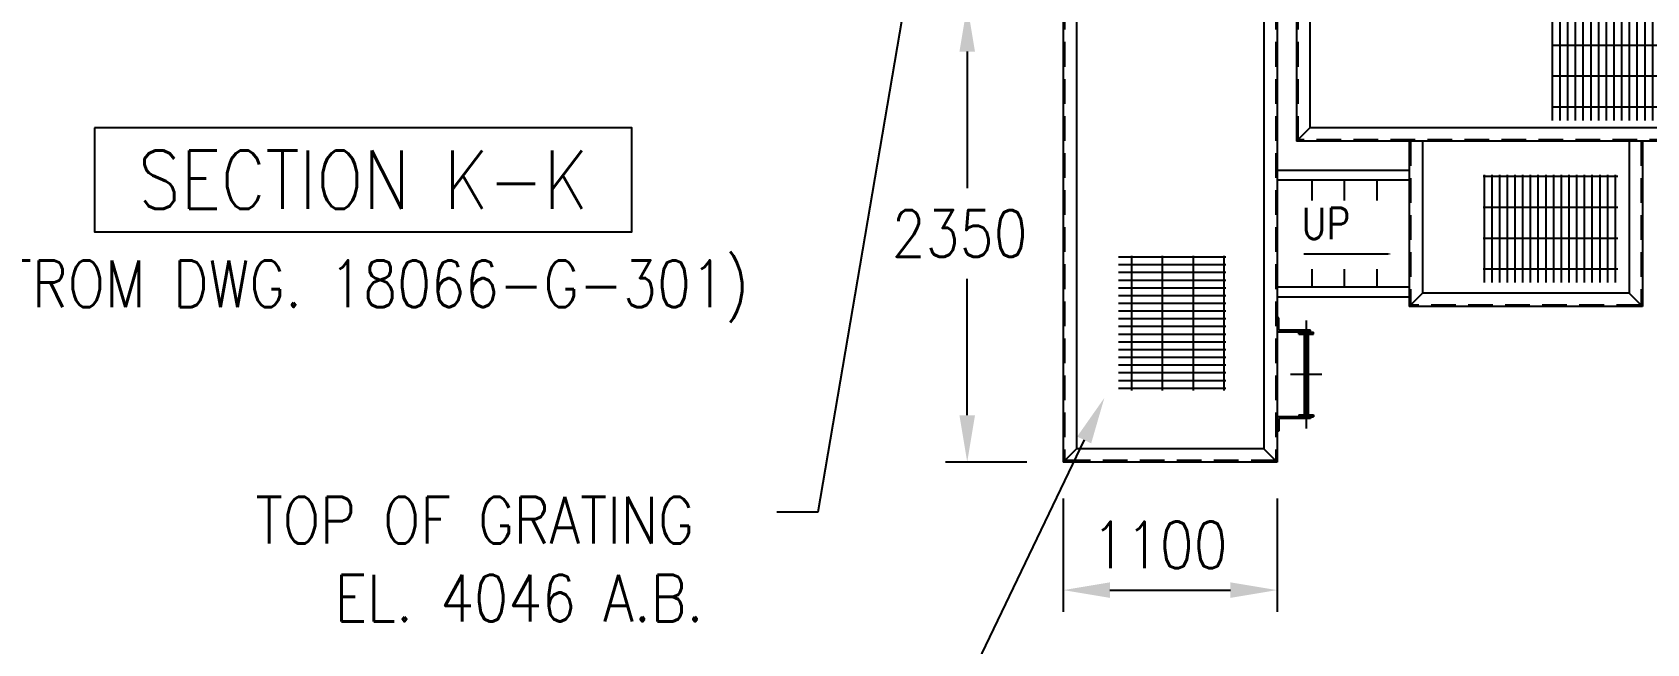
# Model space of a CAD drawing. Extents: x 0 to 68580, y 0 to 45720.
# Drawn here: x 37735 to 46043, y 7499 to 10642 of the extents above; entities that cross this region are included whole.
import ezdxf
from ezdxf.enums import TextEntityAlignment as Align

# ---------------------------------------------------------------- set-up
doc = ezdxf.new("R2010")
doc.units = 0
doc.header["$LTSCALE"] = 40
doc.linetypes.add('CENTER', pattern=[50.8, 31.75, -6.35, 6.35, -6.35])
doc.linetypes.add('HIDDEN2', pattern=[4.7625, 3.175, -1.5875])
doc.layers.get('0').update_dxf_attribs({"linetype": 'CONTINUOUS'})
doc.layers.get('DEFPOINTS').update_dxf_attribs({"linetype": 'CONTINUOUS'})
for name, color, linetype in [('EMS_DIM', 3, 'CONTINUOUS'), ('EMS_HATCH', 3, 'CONTINUOUS'), ('EMS_REV', 7, 'CONTINUOUS'), ('EMS_TXT', 2, 'CONTINUOUS'), ('EMS_WALKWAY_PLATFORM', 2, 'CONTINUOUS'), ('EMS_WALKWAY_STAIRS', 2, 'CONTINUOUS'), ('WALKWAY', 2, 'CONTINUOUS'), ('WALWAYSTUFF', 2, 'CONTINUOUS')]:
    doc.layers.add(name, color=color, linetype=linetype)
doc.styles.add('EMS', font='Romans.shx', dxfattribs={"width": 0.85, "height": 240})
doc.styles.add('ROMANS', font='romans.shx', dxfattribs={"width": 0.8})
doc.dimstyles.get("Standard").update_dxf_attribs({"dimtxt": 0.125, "dimasz": 0.25, "dimexe": 0.18, "dimexo": 0.0625, "dimgap": 0.09, "dimtad": 0, "dimtih": 1, "dimtoh": 1, "dimzin": 12, "dimcen": 0.09, "dimclrd": 160, "dimclre": 160, "dimclrt": 200, "dimazin": 3, "dimtfac": 1, "dimtofl": 0, "dimtmove": 0, "dimatfit": 3})

# ---------------------------------------------------------------- blocks, each defined once
blk = doc.blocks.new('*U224')
at = {"layer": 'EMS_TXT', "style": 'EMS', "width": 0.85}
for s, p in [('TOP OF GRATING', (38883.7, 8013.7)), ('EL. 4046 A.B.', (39291.7, 7613.7))]:
    blk.add_text(s, height=240, dxfattribs=at).set_placement(p)
blk = doc.blocks.new('*U225')
at = {"layer": 'EMS_DIM'}
blk.add_lwpolyline([(42223.3, 10789.3), (41777.1, 8174.6), (41566.2, 8174.6)], dxfattribs=at)
blk.add_solid([(42183.9, 10796.1), (42263.7, 11025.9), (42262.7, 10782.6)], dxfattribs=at)
blk = doc.blocks.new('A$C4A80579D')
at = {"layer": 'WALKWAY', "linetype": 'CENTER'}
for p, q in [((-276.9, 0), (276.9, 0)), ((0, -81.1), (0, 81.1))]:
    blk.add_line(p, q, dxfattribs=at)
at = {"layer": 'WALKWAY'}
blk.add_line((226, 0), (276.9, 0), dxfattribs=at)
at = {"layer": 'WALWAYSTUFF'}
for p, q in [((-292, 140), (-292, 150)), ((-292, 150), (-217, 150)), ((-227, 140), (-292, 140)), ((-227, -22.5), (-227, 140)), ((-217, -22.5), (-217, 150)), ((292, 150), (217, 150)), ((217, -22.5), (217, 150)), ((227, 140), (292, 140)), ((227, 140), (292, 140)), ((227, -22.5), (227, 140)), ((292, 140), (292, 150)), ((292, 140), (292, 150)), ((-207, 37.5), (-217, 37.5)), ((-217, 37.5), (-217, -37.5)), ((-207, 37.5), (-207, -37.5)), ((-207, 10), (207, 10)), ((207, 37.5), (207, -37.5)), ((207, 37.5), (217, 37.5)), ((217, 37.5), (217, -37.5)), ((-217, -22.5), (-227, -22.5)), ((-207, -37.5), (-217, -37.5)), ((-207, -10), (207, -10)), ((207, -37.5), (217, -37.5)), ((217, -22.5), (227, -22.5))]:
    blk.add_line(p, q, dxfattribs=at)
blk = doc.blocks.new('*X358')
at = {"color": 0}
for p, q in [((45895.3, 9900.3), (45201.8, 9900.3)), ((45207.7, 9355.7), (45207.7, 9909.2)), ((45247.4, 9355.7), (45247.4, 9909.2)), ((45287, 9355.7), (45287, 9909.2)), ((45326.7, 9355.7), (45326.7, 9909.2)), ((45366.4, 9355.7), (45366.4, 9909.2)), ((45406.1, 9355.7), (45406.1, 9909.2)), ((45445.8, 9355.7), (45445.8, 9909.2)), ((45485.5, 9355.7), (45485.5, 9909.2)), ((45525.2, 9355.7), (45525.2, 9909.2)), ((45564.9, 9355.7), (45564.9, 9909.2)), ((45604.5, 9355.7), (45604.5, 9909.2)), ((45644.2, 9355.7), (45644.2, 9909.2)), ((45683.9, 9355.7), (45683.9, 9909.2)), ((45723.6, 9355.7), (45723.6, 9909.2)), ((45763.3, 9355.7), (45763.3, 9909.2)), ((45803, 9355.7), (45803, 9909.2)), ((45842.7, 9355.7), (45842.7, 9909.2)), ((45882.4, 9355.7), (45882.4, 9909.2)), ((45895.3, 9741.6), (45201.8, 9741.6)), ((45895.3, 9582.8), (45201.8, 9582.8)), ((45895.3, 9424.1), (45201.8, 9424.1))]:
    blk.add_line(p, q, dxfattribs=at)
blk = doc.blocks.new('*X359')
at = {"color": 0}
for p, q in [((46246, 10733.6), (45552.5, 10733.6)), ((45558.4, 10188.9), (45558.4, 10742.5)), ((45598.1, 10188.9), (45598.1, 10742.5)), ((45637.7, 10188.9), (45637.7, 10742.5)), ((45677.4, 10188.9), (45677.4, 10742.5)), ((45717.1, 10188.9), (45717.1, 10742.5)), ((45756.8, 10188.9), (45756.8, 10742.5)), ((45796.5, 10188.9), (45796.5, 10742.5)), ((45836.2, 10188.9), (45836.2, 10742.5)), ((45875.9, 10188.9), (45875.9, 10742.5)), ((45915.6, 10188.9), (45915.6, 10742.5)), ((45955.2, 10188.9), (45955.2, 10742.5)), ((45994.9, 10188.9), (45994.9, 10742.5)), ((46034.6, 10188.9), (46034.6, 10742.5)), ((46074.3, 10188.9), (46074.3, 10742.5)), ((46114, 10188.9), (46114, 10742.5)), ((46153.7, 10188.9), (46153.7, 10742.5)), ((46193.4, 10188.9), (46193.4, 10742.5)), ((46233.1, 10188.9), (46233.1, 10742.5)), ((46246, 10574.8), (45552.5, 10574.8)), ((46246, 10416.1), (45552.5, 10416.1)), ((46246, 10257.3), (45552.5, 10257.3))]:
    blk.add_line(p, q, dxfattribs=at)
blk = doc.blocks.new('*X360')
at = {"color": 0}
for p, q in [((43324.2, 9487.7), (43877.7, 9487.7)), ((43392.6, 8800.1), (43392.6, 9493.6)), ((43551.3, 8800.1), (43551.3, 9493.6)), ((43710.1, 8800.1), (43710.1, 9493.6)), ((43868.8, 8800.1), (43868.8, 9493.6)), ((43324.2, 9448.1), (43877.7, 9448.1)), ((43324.2, 9408.4), (43877.7, 9408.4)), ((43324.2, 9368.7), (43877.7, 9368.7)), ((43324.2, 9329), (43877.7, 9329)), ((43324.2, 9289.3), (43877.7, 9289.3)), ((43324.2, 9249.6), (43877.7, 9249.6)), ((43324.2, 9209.9), (43877.7, 9209.9)), ((43324.2, 9170.2), (43877.7, 9170.2)), ((43324.2, 9130.6), (43877.7, 9130.6)), ((43324.2, 9090.9), (43877.7, 9090.9)), ((43324.2, 9051.2), (43877.7, 9051.2)), ((43324.2, 9011.5), (43877.7, 9011.5)), ((43324.2, 8971.8), (43877.7, 8971.8)), ((43324.2, 8932.1), (43877.7, 8932.1)), ((43324.2, 8892.4), (43877.7, 8892.4)), ((43324.2, 8852.7), (43877.7, 8852.7)), ((43324.2, 8813.1), (43877.7, 8813.1))]:
    blk.add_line(p, q, dxfattribs=at)
blk = doc.blocks.new('*U362')
at = {"layer": 'EMS_DIM'}
blk.add_lwpolyline([(43148.2, 8546.4), (42458.3, 7110.1), (42247.4, 7110.1)], dxfattribs=at)
blk.add_solid([(43112.2, 8563.7), (43252.1, 8762.7), (43184.3, 8529)], dxfattribs=at)
blk = doc.blocks.new('*U363')
at = {"layer": 'EMS_DIM', "color": 0, "style": 'EMS', "width": 0.85}
blk.add_text('2350', height=240, dxfattribs=at).set_placement((42157.7, 9488))
blk = doc.blocks.new('*D151')
at = {"layer": 'DEFPOINTS', "color": 0}
for p in [(43040.8, 10783), (42546.3, 8433), (43040.8, 8433)]:
    blk.add_point(p, dxfattribs=at)
at = {"layer": 'EMS_DIM', "color": 0}
for p, q in [((42853.3, 10783), (42433.8, 10783)), ((42546.3, 10543), (42546.3, 9840.5)), ((42546.3, 8673), (42546.3, 9375.5)), ((42853.3, 8433), (42433.8, 8433))]:
    blk.add_line(p, q, dxfattribs=at)
for points in [[(42506.3, 10543), (42586.3, 10543), (42546.3, 10783)], [(42506.3, 8673), (42586.3, 8673), (42546.3, 8433)]]:
    blk.add_solid(points, dxfattribs=at)
at = {"layer": 'EMS_REV'}
blk.add_blockref('*U363', (0, 0), dxfattribs=at)
blk = doc.blocks.new('*U364')
at = {"layer": 'EMS_DIM', "color": 0, "style": 'EMS', "width": 0.85}
blk.add_text('1100', height=240, dxfattribs=at).set_placement((43187.6, 7886.8))
blk = doc.blocks.new('*D152')
at = {"layer": 'DEFPOINTS', "color": 0}
for p in [(43040.8, 8433), (44140.8, 8433), (44140.8, 7774.3)]:
    blk.add_point(p, dxfattribs=at)
at = {"layer": 'EMS_DIM', "color": 0}
for p, q in [((43040.8, 8245.5), (43040.8, 7661.8)), ((44140.8, 8245.5), (44140.8, 7661.8)), ((43280.8, 7774.3), (43900.8, 7774.3))]:
    blk.add_line(p, q, dxfattribs=at)
for points in [[(43280.8, 7814.3), (43280.8, 7734.3), (43040.8, 7774.3)], [(43900.8, 7814.3), (43900.8, 7734.3), (44140.8, 7774.3)]]:
    blk.add_solid(points, dxfattribs=at)
at = {"layer": 'EMS_REV'}
blk.add_blockref('*U364', (0, 0), dxfattribs=at)

msp = doc.modelspace()

# ---------------------------------------------------------------- linework, layer by layer
at = {"layer": 'EMS_TXT'}
msp.add_lwpolyline([(38054.555, 10151.955), (38054.555, 9616.174), (40820.585, 9616.174), (40820.585, 10151.955)], close=True, dxfattribs=at)
at = {"layer": 'EMS_WALKWAY_PLATFORM'}
for p, q in [((43040.767, 10783.032), (43040.767, 8433.032)), ((43108.767, 10783.032), (43108.767, 8501.032)), ((44072.767, 10783.032), (44072.767, 8501.032)), ((44140.767, 10783.032), (44140.767, 8433.032)), ((44240.767, 10783.032), (44240.767, 10083.032)), ((44308.767, 10783.032), (44308.767, 10151.032)), ((44308.767, 10151.032), (44240.767, 10083.032)), ((46947.452, 10151.032), (44308.767, 10151.032)), ((46947.452, 10083.032), (44240.767, 10083.032)), ((44821.021, 10083.032), (44821.021, 9233.032)), ((44889.021, 10083.032), (44889.021, 9301.032)), ((45953.021, 10083.032), (45953.021, 9301.032)), ((46021.021, 10083.032), (46021.021, 9233.032)), ((44140.767, 9933.032), (44821.021, 9933.032)), ((44140.767, 9883.032), (44821.021, 9883.032)), ((44140.767, 9333.032), (44821.021, 9333.032)), ((44140.767, 9283.032), (44821.021, 9283.032)), ((44889.021, 9301.032), (44821.021, 9233.032)), ((46021.021, 9233.032), (44821.021, 9233.032)), ((45953.021, 9301.032), (44889.021, 9301.032)), ((45953.021, 9301.032), (46021.021, 9233.032)), ((43108.767, 8501.032), (43040.767, 8433.032)), ((44072.767, 8501.032), (43108.767, 8501.032)), ((44072.767, 8501.032), (44140.767, 8433.032)), ((44140.767, 8433.032), (43040.767, 8433.032))]:
    msp.add_line(p, q, dxfattribs=at)
at = {"layer": 'EMS_WALKWAY_PLATFORM', "linetype": 'HIDDEN2'}
for p, q in [((43047.767, 10783.032), (43047.767, 8440.032)), ((44133.767, 10783.032), (44133.767, 8440.032)), ((44247.767, 10783.032), (44247.767, 10090.032)), ((46947.452, 10090.032), (44247.767, 10090.032)), ((44828.021, 10083.032), (44828.021, 9240.032)), ((46014.021, 10083.032), (46014.021, 9240.032)), ((46014.021, 9240.032), (44828.021, 9240.032)), ((44133.767, 8440.032), (43047.767, 8440.032))]:
    msp.add_line(p, q, dxfattribs=at)
at = {"layer": 'EMS_WALKWAY_STAIRS'}
for p, q in [((44320.079, 9883.032), (44320.079, 9776.824)), ((44487.059, 9883.032), (44487.059, 9776.824)), ((44654.04, 9883.032), (44654.04, 9776.824)), ((44320.079, 9424.956), (44320.079, 9333.032)), ((44487.059, 9424.956), (44487.059, 9333.032)), ((44654.04, 9424.956), (44654.04, 9333.032))]:
    msp.add_line(p, q, dxfattribs=at)
at = {"layer": 'WALWAYSTUFF'}
msp.add_lwpolyline([(44728.727, 9502.669, 0, 100, 0), (44541.195, 9502.669, 10, 10, 0), (44277.024, 9502.669, 10, 10, 0)], format="xyseb", dxfattribs=at)

# ---------------------------------------------------------------- block references
at = {"xscale": -1, "rotation": 90}
msp.add_blockref('A$C4A80579D', (44290.767, 8883.032), dxfattribs=at)
at = {"layer": 'EMS_HATCH', "linetype": 'CONTINUOUS'}
for name in ['*X359', '*X358', '*X360']:
    msp.add_blockref(name, (0, 0), dxfattribs=at)
at = {"layer": 'EMS_REV'}
for name in ['*U225', '*U362', '*U224']:
    msp.add_blockref(name, (0, 0), dxfattribs=at)

# ---------------------------------------------------------------- texts
at = {"layer": 'EMS_TXT', "color": 7, "style": 'EMS', "width": 0.85}
msp.add_text('SECTION K-K', height=300, dxfattribs=at).set_placement((39437.57, 9884.064), align=Align.MIDDLE_CENTER)
at = {"layer": 'EMS_TXT', "color": 3, "style": 'EMS', "width": 0.85}
msp.add_text('(FROM DWG. 18066-G-301)', height=240, dxfattribs=at).set_placement((39437.57, 9229.832), align=Align.CENTER)
at = {"layer": 'WALWAYSTUFF', "style": 'ROMANS', "width": 0.85}
msp.add_text('UP', height=160, dxfattribs=at).set_placement((44267.191, 9579.26))

# ---------------------------------------------------------------- dimensions: what is measured, and where the dimension line sits
at = {"layer": 'EMS_DIM'}
dim = msp.add_linear_dim(base=(42546.296, 8433.032), p1=(43040.767, 10783.032), p2=(43040.767, 8433.032), angle=90, dimstyle='Standard', dxfattribs=at)
dim.commit()
dim.dimension.update_dxf_attribs({"geometry": '*D151', "text_midpoint": (42546.296, 9608.032)})
dim = msp.add_linear_dim(base=(44140.767, 7774.268), p1=(43040.767, 8433.032), p2=(44140.767, 8433.032), dimstyle='Standard', dxfattribs=at)
dim.commit()
dim.dimension.update_dxf_attribs({"geometry": '*D152', "text_midpoint": (43590.767, 8006.768)})

doc.saveas('drawing.dxf')
